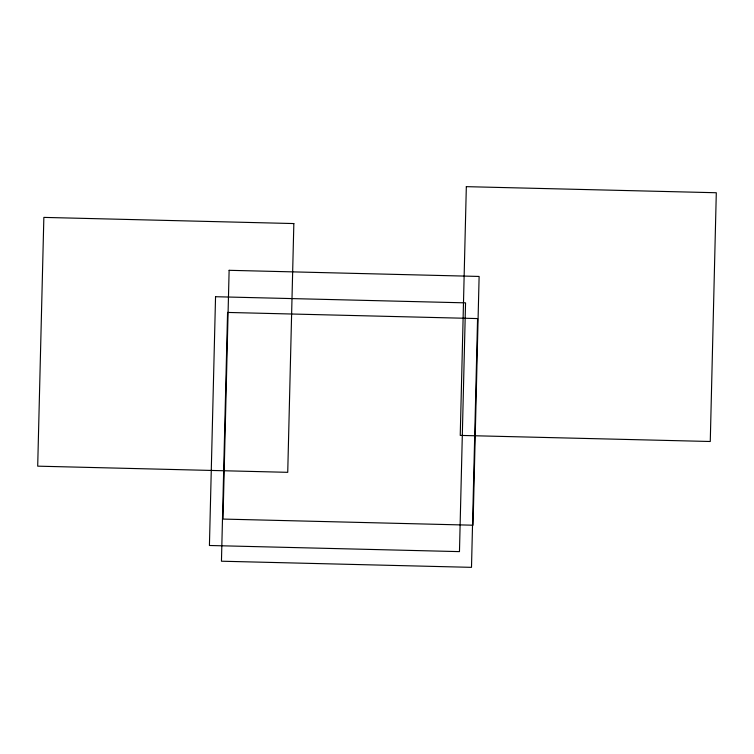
<?xml version="1.0" encoding="UTF-8"?>
<svg xmlns="http://www.w3.org/2000/svg" width="754" height="754" viewBox="0 0 754 754"><rect width="100%" height="100%" fill="white"/><g stroke="black" fill="none" stroke-linecap="round" stroke-linejoin="round"><path stroke-width="1.13" d="M215.55 296.718L209.423 545.491L459.469 551.617L465.548 302.854L215.55 296.718M227.567 312.439L221.45 561.212L471.495 567.347L477.574 318.574L227.567 312.439M229.122 270.309L223.005 519.072L473.041 525.208L479.12 276.445L229.122 270.309M293.843 223.561L287.736 472.324L37.7 466.161L43.855 217.397L293.843 223.561M466.33 186.653L460.242 435.407L710.268 441.495L716.3 192.741L466.33 186.653"/></g></svg>
